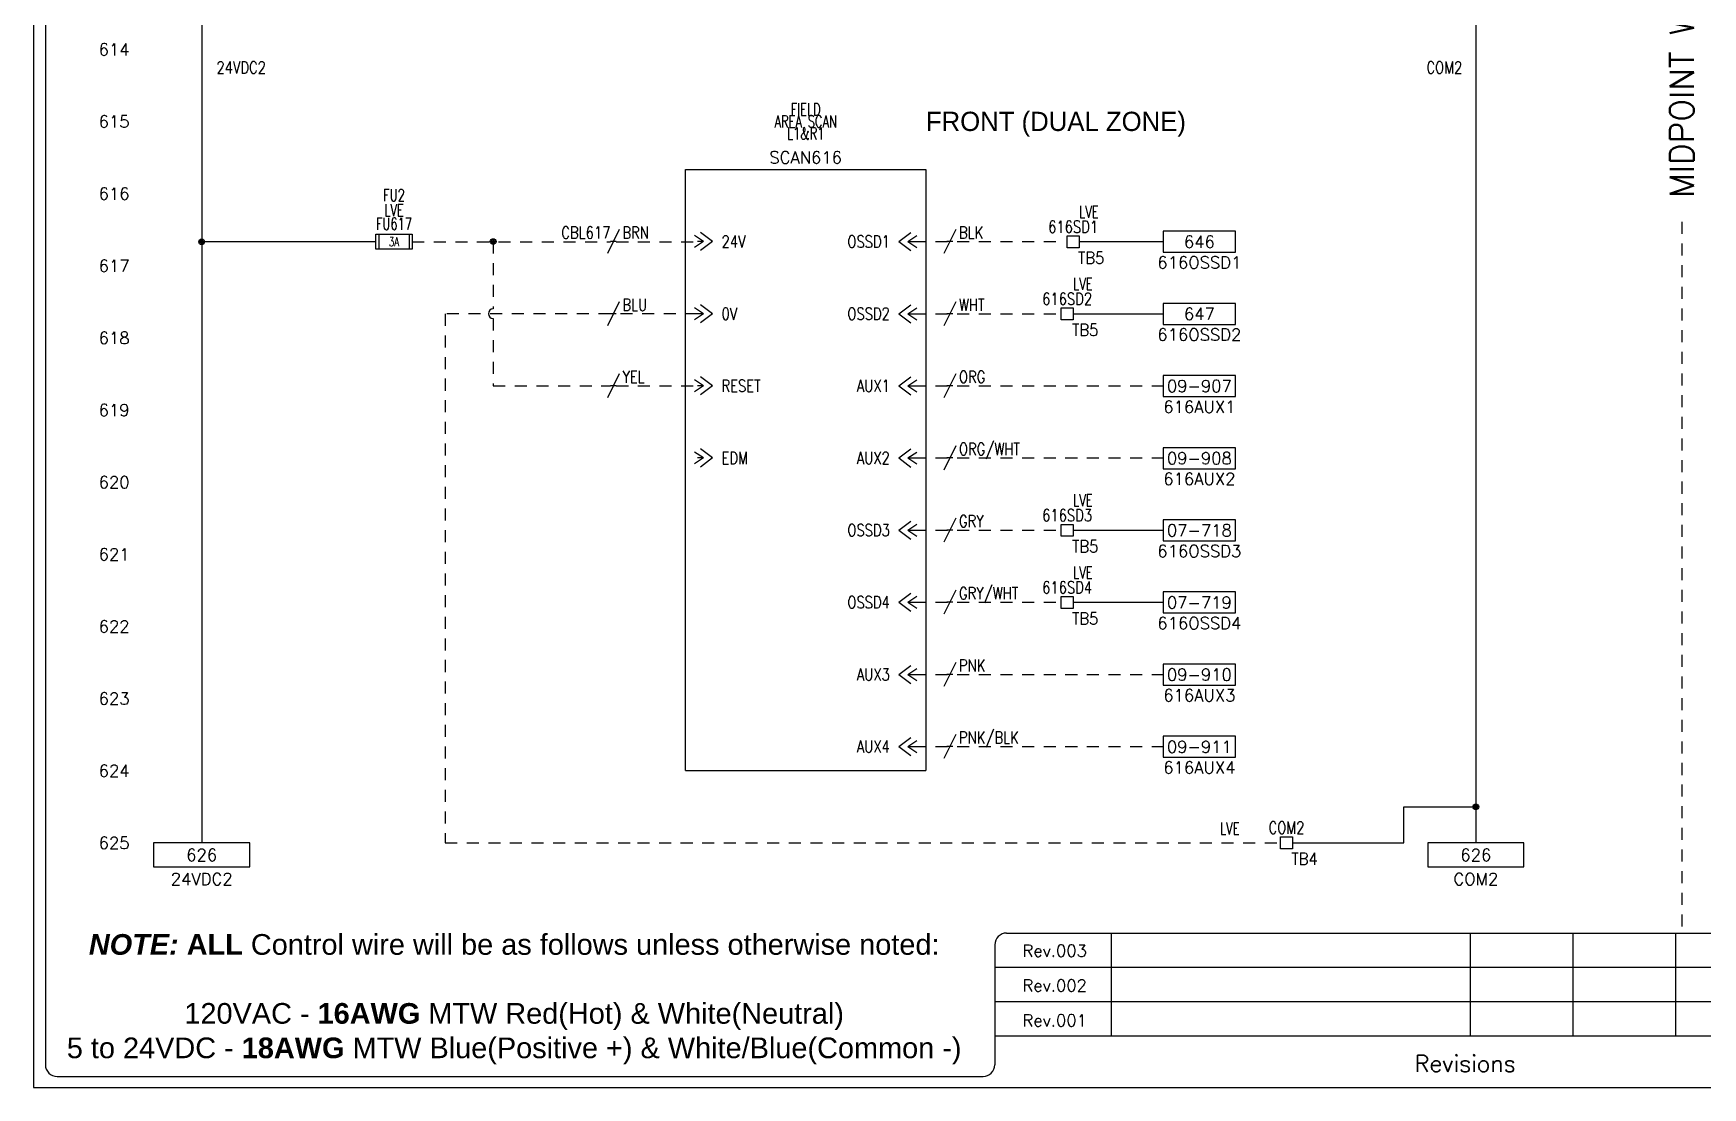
# Model space of a CAD drawing. Header units: inches. Extents: x 0 to 34.2, y 0 to 22.
# Drawn here: x 0 to 17.36, y -0.04 to 10.92 of the extents above; entities that cross this region are included whole.
import ezdxf
from ezdxf.enums import TextEntityAlignment as Align

# ---------------------------------------------------------------- set-up
doc = ezdxf.new("R2010")
doc.units = ezdxf.units.IN
doc.header["$MEASUREMENT"] = 0
doc.linetypes.add('HIDDEN2', pattern=[0.1875, 0.125, -0.0625])
for name, color, linetype in [('BLU_12AWG', 5, 'Continuous'), ('BLU_16AWG', 5, 'Continuous'), ('BLU_WHT_12AWG', 4, 'Continuous'), ('DESC', 150, 'Continuous'), ('LOC', 8, 'Continuous'), ('MISC', 7, 'Continuous'), ('PSYMS', 7, 'Continuous'), ('SYMS', 7, 'Continuous'), ('TAGS', 1, 'Continuous'), ('TERMS', 3, 'Continuous'), ('WIRENO', 3, 'Continuous'), ('WIREREF', 50, 'Continuous'), ('WIRES', 7, 'Continuous'), ('XREF', 7, 'Continuous')]:
    doc.layers.add(name, color=color, linetype=linetype)
doc.layers.add('MidPoint', color=210, linetype='HIDDEN2', plot=False)
doc.styles.add('Fields', font='simplex.shx', dxfattribs={"height": 0.185})
doc.styles.add('HAND', font='HAND.shx')
doc.styles.get("Standard").update_dxf_attribs({"font": 'arial.ttf'})
doc.styles.add('Title_Block', font='simplex.shx', dxfattribs={"height": 0.185})
doc.styles.add('WD', font='romans.shx', dxfattribs={"height": 0.185})

# ---------------------------------------------------------------- blocks, each defined once
blk = doc.blocks.new('RG_Master_Ver_4_2_2')
at = {"color": 3}
for p, q in [((0.125, 21.734), (0.125, 0.194)), ((10.12, 1.563), (34.15, 1.563)), ((11.207, 1.563), (11.207, 0.496)), ((14.942, 1.563), (14.942, 0.496)), ((16.009, 1.563), (16.009, 0.496)), ((17.076, 1.563), (17.076, 0.496)), ((9.998, 1.441), (9.998, 0.194)), ((9.998, 1.207), (19.566, 1.207)), ((9.998, 0.852), (19.566, 0.852)), ((9.998, 0.496), (19.566, 0.496)), ((0.247, 0.072), (9.875, 0.072))]:
    blk.add_line(p, q, dxfattribs=at)
blk.add_lwpolyline([(0, -0.044), (34.25, -0.044), (34.25, 21.956), (0, 21.956)], close=True, dxfattribs=at)
for centre, start, end in [((10.12, 1.441), 90, 180), ((0.247, 0.194), 180, 270), ((9.875, 0.194), 270, 360)]:
    blk.add_arc(centre, 0.122, start, end, dxfattribs=at)
at = {"layer": 'MidPoint'}
blk.add_line((17.141, 8.956), (17.141, 1.581), dxfattribs=at)
at = {"style": 'Title_Block'}
for s, width, heights, insert, char_height, attachment_point in [('\\pxqc;Rev.003', 1.24498, [0], (9.998, 1.442), 0.125, 1), ('\\pxqc;Rev.002', 1.24498, [0], (9.998, 1.08), 0.125, 1), ('\\pxqc;Rev.001', 1.24498, [0], (9.998, 0.717), 0.125, 1), ('\\pxqc;Revisions', 9.42628, [0.392], (14.889, 0.206), 0.17145, 5)]:
    blk.add_mtext_dynamic_manual_height_columns(s, width=width, gutter_width=0.857, heights=heights, dxfattribs=dict(at, insert=insert, char_height=char_height, attachment_point=attachment_point))
at = {"style": 'Fields'}
for tag, p in [('DESCRIPTION_3', (13.116, 1.307)), ('DRN_3', (15.472, 1.307)), ('CHK_3', (16.529, 1.307)), ('APP_3', (17.552, 1.307)), ('DATE_3', (18.829, 1.307)), ('CUSTOMER', (28.997, 1.214)), ('DRAWING_DESC', (32.229, 1.246)), ('DESCRIPTION_2', (13.116, 0.951)), ('DRN_2', (15.472, 0.951)), ('CHK_2', (16.529, 0.951)), ('APP_2', (17.552, 0.951)), ('DATE_2', (18.829, 0.951)), ('DRAWING_#', (32.125, 0.894)), ('SIZE', (30.715, 0.894)), ('REV', (33.543, 0.894)), ('DESCRIPTION_1', (13.116, 0.596)), ('DRN_1', (15.472, 0.596)), ('CHK_1', (16.529, 0.596)), ('APP_1', (17.552, 0.596)), ('DATE_1', (18.829, 0.596)), ('PROJECT_#', (28.981, 0.581)), ('DRN_BY', (30.875, 0.524)), ('CHK_BY', (31.762, 0.524)), ('APP_BY', (32.75, 0.524)), ('SCALE', (33.652, 0.524)), ('PROJECT_NAME', (29.021, 0.176)), ('SHEETNUM', (32.753, 0.176)), ('TTL_SHTS', (33.547, 0.176))]:
    blk.add_attdef(tag, text='', height=0.125, dxfattribs=at).set_placement(p, align=Align.CENTER)
at = {"style": 'Fields', "flags": 9}
blk.add_attdef('WD_TB', (9.953, 0.194), '', height=0.0638, dxfattribs=at)
at = {"layer": 'MidPoint', "insert": (17.016, 9.206), "char_height": 0.25, "attachment_point": 1, "rotation": 90, "style": 'Fields'}
blk.add_mtext_dynamic_manual_height_columns('MIDPOINT WILL NOT PRINT', width=5.375, gutter_width=0.575, heights=[0], dxfattribs=at)
blk = doc.blocks.new('HDV1_015')
for p, q in [((-1.25, 0), (1.25, 0)), ((-1.25, -6.25), (-1.25, 0)), ((1.25, 0), (1.25, -6.25)), ((-1.062, -0.75), (-1.156, -0.688)), ((-0.969, -0.75), (-1.094, -0.656)), ((0.969, -0.75), (1.094, -0.656)), ((1.062, -0.75), (1.156, -0.688)), ((-1.062, -0.75), (-1.156, -0.812)), ((-1.062, -0.75), (-1.125, -0.75)), ((-0.969, -0.75), (-1.094, -0.844)), ((0.969, -0.75), (1.094, -0.844)), ((1.062, -0.75), (1.156, -0.812)), ((1.062, -0.75), (1.125, -0.75)), ((-1.062, -1.5), (-1.156, -1.438)), ((-1.062, -1.5), (-1.156, -1.562)), ((-1.062, -1.5), (-1.125, -1.5)), ((-0.969, -1.5), (-1.094, -1.406)), ((-0.969, -1.5), (-1.094, -1.594)), ((0.969, -1.5), (1.094, -1.406)), ((0.969, -1.5), (1.094, -1.594)), ((1.062, -1.5), (1.156, -1.438)), ((1.062, -1.5), (1.156, -1.562)), ((1.062, -1.5), (1.125, -1.5)), ((-1.062, -2.25), (-1.156, -2.188)), ((-1.062, -2.25), (-1.156, -2.312)), ((-1.062, -2.25), (-1.125, -2.25)), ((-0.969, -2.25), (-1.094, -2.156)), ((-0.969, -2.25), (-1.094, -2.344)), ((0.969, -2.25), (1.094, -2.156)), ((0.969, -2.25), (1.094, -2.344)), ((1.062, -2.25), (1.156, -2.188)), ((1.062, -2.25), (1.156, -2.312)), ((1.062, -2.25), (1.125, -2.25)), ((-1.062, -3), (-1.156, -2.938)), ((-0.969, -3), (-1.094, -2.906)), ((0.969, -3), (1.094, -2.906)), ((1.062, -3), (1.156, -2.938)), ((-1.062, -3), (-1.156, -3.062)), ((-1.062, -3), (-1.125, -3)), ((-0.969, -3), (-1.094, -3.094)), ((0.969, -3), (1.094, -3.094)), ((1.062, -3), (1.156, -3.062)), ((1.062, -3), (1.125, -3)), ((0.969, -3.75), (1.094, -3.656)), ((0.969, -3.75), (1.094, -3.844)), ((1.062, -3.75), (1.156, -3.688)), ((1.062, -3.75), (1.156, -3.812)), ((1.062, -3.75), (1.125, -3.75)), ((0.969, -4.5), (1.094, -4.406)), ((0.969, -4.5), (1.094, -4.594)), ((1.062, -4.5), (1.156, -4.438)), ((1.062, -4.5), (1.156, -4.562)), ((1.062, -4.5), (1.125, -4.5)), ((0.969, -5.25), (1.094, -5.156)), ((1.062, -5.25), (1.156, -5.188)), ((0.969, -5.25), (1.094, -5.344)), ((1.062, -5.25), (1.156, -5.312)), ((1.062, -5.25), (1.125, -5.25)), ((0.969, -6), (1.094, -5.906)), ((0.969, -6), (1.094, -6.094)), ((1.062, -6), (1.156, -5.938)), ((1.062, -6), (1.156, -6.062)), ((1.062, -6), (1.125, -6)), ((-1.25, -6.25), (1.25, -6.25))]:
    blk.add_line(p, q)
at = {"style": 'WD', "width": 0.7}
for tag, p in [('INST', (0, 0.75)), ('DESC1', (0, 0.5)), ('LOC', (0, 0.625)), ('DESC2', (0, 0.375)), ('DESC3', (0, 0.25))]:
    blk.add_attdef(tag, text='', height=0.125, dxfattribs=at).set_placement(p, align=Align.MIDDLE_CENTER)
at = {"style": 'WD'}
blk.add_attdef('TAG1', text='', height=0.125, dxfattribs=at).set_placement((0, 0.125), align=Align.MIDDLE_CENTER)
at = {"style": 'WD', "flags": 9}
for tag, p in [('MFG', (0, -0.125)), ('ASSYCODE', (0, -0.375)), ('CAT', (0, -0.25)), ('FAMILY', (0, -0.5))]:
    blk.add_attdef(tag, text='', height=0.125, dxfattribs=at).set_placement(p, align=Align.MIDDLE_CENTER)
at = {"style": 'WD', "width": 0.8}
for tag, p in [('TERM01', (-0.875, -0.75)), ('TERM02', (-0.875, -1.5)), ('TERM03', (-0.875, -2.25)), ('TERM04', (-0.875, -3))]:
    blk.add_attdef(tag, text='', height=0.125, dxfattribs=at).set_placement(p, align=Align.MIDDLE_LEFT)
for tag, p in [('TERM10', (0.875, -0.75)), ('TERM11', (0.875, -1.5)), ('TERM12', (0.875, -2.25)), ('TERM13', (0.875, -3)), ('TERM14', (0.875, -3.75)), ('TERM15', (0.875, -4.5)), ('TERM16', (0.875, -5.25)), ('TERM17', (0.875, -6))]:
    blk.add_attdef(tag, text='', height=0.125, dxfattribs=at).set_placement(p, align=Align.MIDDLE_RIGHT)
at = {"style": 'WD', "flags": 1}
for tag, p in [('X4TERM01', (-1.125, -0.75)), ('X1TERM10', (1.125, -0.75)), ('X4TERM02', (-1.125, -1.5)), ('X1TERM11', (1.125, -1.5)), ('X4TERM03', (-1.125, -2.25)), ('X1TERM12', (1.125, -2.25)), ('X4TERM04', (-1.125, -3)), ('X1TERM13', (1.125, -3)), ('X1TERM14', (1.125, -3.75)), ('X1TERM15', (1.125, -4.5)), ('X1TERM16', (1.125, -5.25)), ('X1TERM17', (1.125, -6))]:
    blk.add_attdef(tag, p, '', height=0.005, dxfattribs=at)
blk = doc.blocks.new('HW01')
for p, q in [((0.062, 0.125), (-0.062, -0.125)), ((0.031, 0), (-0.031, 0))]:
    blk.add_line(p, q)
at = {"style": 'WD', "width": 0.7, "flags": 1}
for tag, p in [('INST', (0, 0.357)), ('LOC', (0, 0.188)), ('DESC1', (0, -0.456)), ('XREF', (0, -0.3)), ('DESC2', (0, -0.613))]:
    blk.add_attdef(tag, text='', height=0.125, dxfattribs=at).set_placement(p, align=Align.CENTER)
at = {"style": 'WD', "width": 0.8}
blk.add_attdef('TAG1', text='', height=0.125, dxfattribs=at).set_placement((-0.031, 0.031), align=Align.RIGHT)
at = {"style": 'WD', "flags": 1}
for tag, p in [('X4TERM01', (-0.031, 0)), ('X1TERM01', (0.031, 0))]:
    blk.add_attdef(tag, p, '', height=0.0125, dxfattribs=at)
at = {"linetype": 'Continuous', "style": 'WD', "flags": 9}
blk.add_attdef('ASSYCODE', text='', height=0.01, dxfattribs=at).set_placement((0.029, 0.042), align=Align.CENTER)
at = {"style": 'WD'}
for tag, p in [('X2LINK', (0, 0.125)), ('X8LINK', (0, -0.125))]:
    blk.add_attdef(tag, p, '', height=0.01, dxfattribs=at)
at = {"style": 'WD', "flags": 9}
blk.add_attdef('FAMILY', text='', height=0.01, dxfattribs=at).set_placement((0.023, 0.118), align=Align.CENTER)
at = {"style": 'WD', "width": 0.8}
blk.add_attdef('RATING1', (0.094, 0.031), '', height=0.125, dxfattribs=at)
at = {"style": 'WD', "width": 0.8, "flags": 1}
blk.add_attdef('MFG', text='', height=0.0938, dxfattribs=at).set_placement((-0.125, -0.031), align=Align.TOP_RIGHT)
blk.add_attdef('CAT', text='', height=0.0938, dxfattribs=at).set_placement((0.031, -0.031), align=Align.TOP_LEFT)
blk = doc.blocks.new('WDDOT')
for radius in [0.03, 0.0187, 0.00929]:
    blk.add_circle((0, 0), radius)
blk = doc.blocks.new('HW02')
for p, q in [((0.062, 0.125), (-0.062, -0.125)), ((0.031, 0), (-0.031, 0))]:
    blk.add_line(p, q)
at = {"style": 'WD', "width": 0.7, "flags": 1}
for tag, p in [('INST', (0, 0.357)), ('LOC', (0, 0.188)), ('DESC1', (0, -0.456)), ('XREF', (0, -0.3)), ('DESC2', (0, -0.613))]:
    blk.add_attdef(tag, text='', height=0.125, dxfattribs=at).set_placement(p, align=Align.CENTER)
at = {"style": 'WD', "width": 0.8}
blk.add_attdef('TAG2', text='', height=0.125, dxfattribs=at).set_placement((-0.031, 0.031), align=Align.RIGHT)
at = {"style": 'WD', "flags": 1}
for tag, p in [('X4TERM01', (-0.031, 0)), ('X1TERM01', (0.031, 0))]:
    blk.add_attdef(tag, p, '', height=0.0125, dxfattribs=at)
at = {"style": 'WD'}
for tag, p in [('X2LINK', (0, 0.125)), ('X8LINK', (0, -0.125))]:
    blk.add_attdef(tag, p, '', height=0.01, dxfattribs=at)
at = {"style": 'WD', "flags": 9}
blk.add_attdef('FAMILY', text='', height=0.01, dxfattribs=at).set_placement((0.023, 0.118), align=Align.CENTER)
at = {"style": 'WD', "width": 0.8}
blk.add_attdef('RATING1', (0.094, 0.031), '', height=0.125, dxfattribs=at)
blk = doc.blocks.new('HA2S1_REF_1')
for p, q in [((0, 0.25), (0, 0)), ((1, 0.25), (0, 0.25)), ((1, 0), (1, 0.25)), ((0, 0), (1, 0))]:
    blk.add_line(p, q)
at = {"style": 'WD', "flags": 1}
blk.add_attdef('SIGCODE', text='', height=0.125, dxfattribs=at).set_placement((0.5, 0.3125), align=Align.CENTER)
at = {"style": 'WD'}
for tag, p in [('XREF', (0.5, 0.0625)), ('DESC1', (0.5, -0.1875))]:
    blk.add_attdef(tag, text='', height=0.125, dxfattribs=at).set_placement(p, align=Align.CENTER)
blk = doc.blocks.new('HA2S1_REF1')
for p, q in [((0, 0.109), (0, -0.109)), ((0.75, 0.109), (0, 0.109)), ((0.75, -0.109), (0.75, 0.109)), ((0, -0.109), (0.75, -0.109))]:
    blk.add_line(p, q)
at = {"style": 'WD', "flags": 1}
blk.add_attdef('SIGCODE', (0.062, 0.158), '', height=0.125, dxfattribs=at)
at = {"style": 'WD'}
for tag, p in [('XREF', (0.375, -0.063)), ('DESC1', (0.375, -0.278))]:
    blk.add_attdef(tag, text='', height=0.125, dxfattribs=at).set_placement(p, align=Align.CENTER)
blk = doc.blocks.new('HT0W01')
for p, q in [((-0.062, 0.062), (0.062, 0.062)), ((-0.062, -0.062), (-0.062, 0.062)), ((0.062, 0.062), (0.062, -0.062)), ((0.062, -0.062), (-0.062, -0.062))]:
    blk.add_line(p, q)
at = {"style": 'WD'}
for tag, p, width in [('INST', (0.062, 0.42), 0.7), ('LOC', (0.062, 0.25), 0.7), ('DESC1', (0.05, -0.385), 0.8)]:
    blk.add_attdef(tag, p, '', height=0.125, dxfattribs=dict(at, width=width))
at = {"linetype": 'Continuous', "style": 'WD', "width": 0.8, "flags": 8}
blk.add_attdef('WIRENO', text='', height=0.125, dxfattribs=at).set_placement((0, 0.094), align=Align.CENTER)
at = {"style": 'WD', "flags": 1}
for tag, p, height in [('X4TERM01', (-0.062, 0), 0.0125), ('X4TERMDESC01', (-0.055, -0.023), 0.025), ('X2TERMDESC01', (-0.006, 0.029), 0.025), ('STRIPSEQ', (0, 0), 0.00125), ('X2TERM01', (0, 0.062), 0.0125), ('X1TERMDESC01', (0.039, 0.007), 0.025), ('X1TERM01', (0.062, 0), 0.0125), ('LINKTERM', (0, -0.002), 0.00125), ('X8TERM01', (0, -0.062), 0.0125), ('X8TERMDESC01', (0, -0.054), 0.025)]:
    blk.add_attdef(tag, p, '', height=height, dxfattribs=at)
at = {"linetype": 'Continuous', "style": 'WD'}
for tag, p, height, width, flags in [('TAGSTRIP', (0.05, -0.229), 0.125, 0.9, 8), ('CAT', (0.213, -0.406), 0.109, 0.8, 1), ('DESC2', (0.05, -0.541), 0.125, 0.8, 8), ('DESC3', (0.05, -0.698), 0.125, 0.8, 8)]:
    blk.add_attdef(tag, p, '', height=height, dxfattribs=dict(at, width=width, flags=flags))
at = {"linetype": 'Continuous', "style": 'WD', "width": 0.8, "flags": 1}
blk.add_attdef('MFG', text='', height=0.109, dxfattribs=at).set_placement((0.088, -0.406), align=Align.RIGHT)
at = {"style": 'WD', "width": 0.7, "flags": 1}
blk.add_attdef('ASSYCODE', (0.062, -0.281), '', height=0.01, dxfattribs=at)
blk = doc.blocks.new('HFU1')
for p, q in [((-0.188, -0.078), (-0.188, 0.078)), ((-0.188, 0.078), (0.188, 0.078)), ((-0.156, 0.078), (-0.156, -0.078)), ((0.156, 0.078), (0.156, -0.078)), ((0.188, 0.078), (0.188, -0.078)), ((0.188, -0.078), (-0.188, -0.078))]:
    blk.add_line(p, q)
at = {"style": 'WD', "width": 0.7}
for tag, p in [('INST', (0, 0.422)), ('LOC', (0, 0.266)), ('TAG1', (0, 0.125))]:
    blk.add_attdef(tag, text='', height=0.125, dxfattribs=at).set_placement(p, align=Align.CENTER)
at = {"linetype": 'Continuous', "style": 'WD', "flags": 9}
for tag, p in [('ASSYCODE', (0.157, 0.251)), ('MFG', (0.156, 0.083)), ('CAT', (0.156, 0.102))]:
    blk.add_attdef(tag, text='', height=0.01, dxfattribs=at).set_placement(p, align=Align.CENTER)
at = {"style": 'WD'}
for tag, p, height, flags in [('X4TERM01', (-0.188, 0), 0.0109, 1), ('FAMILY', (0.129, 0.108), 0.01, 9), ('X1TERM02', (0.188, 0), 0.0109, 1)]:
    blk.add_attdef(tag, p, '', height=height, dxfattribs=dict(at, flags=flags))
at = {"style": 'WD', "width": 0.7}
blk.add_attdef('RATING1', text='', height=0.0938, dxfattribs=at).set_placement((0, 0), align=Align.MIDDLE_CENTER)
at = {"style": 'WD'}
for tag, p in [('X2LINK', (0, 0.109)), ('X8LINK', (0, -0.109))]:
    blk.add_attdef(tag, p, '', height=0.01, dxfattribs=at)
at = {"linetype": 'Continuous', "style": 'WD', "width": 0.7, "flags": 8}
blk.add_attdef('TERM01', text='', height=0.1, dxfattribs=at).set_placement((-0.25, -0.016), align=Align.TOP_RIGHT)
at = {"style": 'WD', "width": 0.7}
for tag, p in [('DESC1', (0.047, -0.234)), ('DESC2', (0.047, -0.391)), ('DESC3', (0.047, -0.547))]:
    blk.add_attdef(tag, text='', height=0.125, dxfattribs=at).set_placement(p, align=Align.MIDDLE_LEFT)
at = {"linetype": 'Continuous', "style": 'WD', "width": 0.7, "flags": 8}
blk.add_attdef('TERM02', text='', height=0.1, dxfattribs=at).set_placement((0.25, -0.016), align=Align.TOP_LEFT)
blk = doc.blocks.new('WD_WNV')
at = {"linetype": 'Continuous', "style": 'WD', "width": 0.8}
blk.add_attdef('WIRENO', text='', height=0.125, dxfattribs=at).set_placement((-0.05, 0), align=Align.MIDDLE_RIGHT)
at = {"style": 'WD', "flags": 1}
for tag, p in [('W01USER', (-0.062, 0.094)), ('W02USER', (-0.062, 0.086)), ('W03USER', (-0.062, 0.078)), ('W04USER', (-0.062, 0.07)), ('W05USER', (-0.062, 0.062)), ('W06USER', (-0.062, 0.055)), ('W07USER', (-0.062, 0.047)), ('W08USER', (-0.062, 0.039)), ('W09USER', (-0.062, 0.031)), ('W10USER', (-0.062, 0.023))]:
    blk.add_attdef(tag, text='', height=0.005, dxfattribs=at).set_placement(p, align=Align.CENTER)

msp = doc.modelspace()

# ---------------------------------------------------------------- linework, layer by layer
at = {"layer": 'BLU_12AWG'}
for p, q in [((1.75, 19.938), (1.75, 2.5)), ((3.562, 8.75), (1.75, 8.75))]:
    msp.add_line(p, q, dxfattribs=at)
at = {"layer": 'BLU_16AWG'}
for p, q in [((10.875, 8.752), (11.75, 8.752)), ((10.812, 8.002), (11.75, 8.002)), ((10.812, 5.752), (11.75, 5.752)), ((10.812, 5.002), (11.75, 5.002))]:
    msp.add_line(p, q, dxfattribs=at)
at = {"layer": 'BLU_WHT_12AWG'}
for p, q in [((15, 21.125), (15, 2.5)), ((14.25, 2.502), (14.25, 2.875)), ((14.25, 2.875), (15, 2.875)), ((13.094, 2.502), (14.25, 2.502))]:
    msp.add_line(p, q, dxfattribs=at)
at = {"layer": 'WIRES', "linetype": 'HIDDEN2'}
for p, q in [((3.938, 8.75), (6, 8.75)), ((4.781, 8.752), (4.781, 8.052)), ((6.062, 8.75), (6.906, 8.75)), ((9.156, 8.752), (10.688, 8.752)), ((4.281, 8.002), (4.281, 2.502)), ((6, 8.002), (4.281, 8.002)), ((6.906, 8.002), (6.062, 8.002)), ((9.156, 8.002), (10.688, 8.002)), ((4.781, 7.952), (4.781, 7.252)), ((4.781, 7.252), (6, 7.252)), ((6.062, 7.252), (6.906, 7.252)), ((9.156, 7.252), (11.75, 7.252)), ((9.156, 6.502), (11.75, 6.502)), ((9.156, 5.752), (10.688, 5.752)), ((9.156, 5.002), (10.688, 5.002)), ((9.156, 4.252), (11.75, 4.252)), ((9.156, 3.502), (11.75, 3.502)), ((4.281, 2.502), (6.281, 2.502)), ((6.281, 2.502), (12.969, 2.502))]:
    msp.add_line(p, q, dxfattribs=at)
at = {"layer": 'WIRES'}
msp.add_arc((4.781, 8.002), 0.05, 90, 270, dxfattribs=at)

# ---------------------------------------------------------------- block references
msp.add_blockref('RG_Master_Ver_4_2_2', (0, 0))
at = {"layer": 'SYMS'}
ref = msp.add_blockref('HDV1_015', (8.031, 9.502), dxfattribs=at)
ref.add_attrib('TERM10', 'OSSD1', dxfattribs={"layer": 'TERMS', "height": 0.125, "style": 'WD', "width": 0.8}).set_placement((8.906, 8.752), align=Align.MIDDLE_RIGHT)
ref.add_attrib('TERM01', '24V', dxfattribs={"layer": 'TERMS', "height": 0.125, "style": 'WD', "width": 0.8}).set_placement((7.156, 8.752), align=Align.MIDDLE_LEFT)
ref.add_attrib('TAG1', 'SCAN616', dxfattribs={"layer": 'TAGS', "height": 0.125, "style": 'WD'}).set_placement((8.031, 9.627), align=Align.MIDDLE_CENTER)
ref.add_attrib('DESC1', 'AREA SCAN', dxfattribs={"layer": 'DESC', "height": 0.125, "style": 'WD', "width": 0.7}).set_placement((8.031, 10.002), align=Align.MIDDLE_CENTER)
ref.add_attrib('DESC2', 'L1&R1', dxfattribs={"layer": 'DESC', "height": 0.125, "style": 'WD', "width": 0.7}).set_placement((8.031, 9.877), align=Align.MIDDLE_CENTER)
ref.add_attrib('LOC', 'FIELD', dxfattribs={"layer": 'LOC', "height": 0.125, "style": 'WD', "width": 0.7}).set_placement((8.031, 10.127), align=Align.MIDDLE_CENTER)
ref.add_attrib('TERM11', 'OSSD2', dxfattribs={"layer": 'TERMS', "height": 0.125, "style": 'WD', "width": 0.8}).set_placement((8.906, 8.002), align=Align.MIDDLE_RIGHT)
ref.add_attrib('TERM12', 'AUX1', dxfattribs={"layer": 'TERMS', "height": 0.125, "style": 'WD', "width": 0.8}).set_placement((8.906, 7.252), align=Align.MIDDLE_RIGHT)
ref.add_attrib('TERM13', 'AUX2', dxfattribs={"layer": 'TERMS', "height": 0.125, "style": 'WD', "width": 0.8}).set_placement((8.906, 6.502), align=Align.MIDDLE_RIGHT)
ref.add_attrib('TERM02', '0V', dxfattribs={"layer": 'TERMS', "height": 0.125, "style": 'WD', "width": 0.8}).set_placement((7.156, 8.002), align=Align.MIDDLE_LEFT)
ref.add_attrib('TERM03', 'RESET', dxfattribs={"layer": 'TERMS', "height": 0.125, "style": 'WD', "width": 0.8}).set_placement((7.156, 7.252), align=Align.MIDDLE_LEFT)
ref.add_attrib('TERM04', 'EDM', dxfattribs={"layer": 'TERMS', "height": 0.125, "style": 'WD', "width": 0.8}).set_placement((7.156, 6.502), align=Align.MIDDLE_LEFT)
ref.add_attrib('TERM14', 'OSSD3', dxfattribs={"layer": 'TERMS', "height": 0.125, "style": 'WD', "width": 0.8}).set_placement((8.906, 5.752), align=Align.MIDDLE_RIGHT)
ref.add_attrib('TERM15', 'OSSD4', dxfattribs={"layer": 'TERMS', "height": 0.125, "style": 'WD', "width": 0.8}).set_placement((8.906, 5.002), align=Align.MIDDLE_RIGHT)
ref.add_attrib('TERM16', 'AUX3', dxfattribs={"layer": 'TERMS', "height": 0.125, "style": 'WD', "width": 0.8}).set_placement((8.906, 4.252), align=Align.MIDDLE_RIGHT)
ref.add_attrib('TERM17', 'AUX4', dxfattribs={"layer": 'TERMS', "height": 0.125, "style": 'WD', "width": 0.8}).set_placement((8.906, 3.502), align=Align.MIDDLE_RIGHT)
ref = msp.add_blockref('HFU1', (3.75, 8.75), dxfattribs=at)
ref.add_attrib('INST', 'FU2', dxfattribs={"layer": 'LOC', "height": 0.125, "style": 'WD', "width": 0.7}).set_placement((3.75, 9.172), align=Align.CENTER)
ref.add_attrib('RATING1', '3A', dxfattribs={"layer": 'MISC', "height": 0.0938, "style": 'WD', "width": 0.7}).set_placement((3.75, 8.75), align=Align.MIDDLE_CENTER)
ref.add_attrib('LOC', 'LVE', dxfattribs={"layer": 'LOC', "height": 0.125, "style": 'WD', "width": 0.7}).set_placement((3.75, 9.016), align=Align.CENTER)
ref.add_attrib('TAG1', 'FU617', dxfattribs={"layer": 'TAGS', "height": 0.125, "style": 'WD', "width": 0.7}).set_placement((3.75, 8.875), align=Align.CENTER)
ref = msp.add_blockref('HT0W01', (10.812, 8.75), dxfattribs=at)
ref.add_attrib('LOC', 'LVE', (10.875, 9), dxfattribs={"layer": 'LOC', "height": 0.125, "style": 'WD', "width": 0.7})
ref.add_attrib('WIRENO', '616SD1', dxfattribs={"layer": 'WIREREF', "linetype": 'Continuous', "height": 0.125, "style": 'WD', "width": 0.8, "flags": 8}).set_placement((10.812, 8.844), align=Align.CENTER)
ref.add_attrib('TAGSTRIP', 'TB5', (10.862, 8.521), dxfattribs={"layer": 'TAGS', "linetype": 'Continuous', "height": 0.125, "style": 'WD', "width": 0.9, "flags": 8})
ref = msp.add_blockref('HW01', (6.031, 8.752), dxfattribs=at)
ref.add_attrib('RATING1', 'BRN', (6.125, 8.783), dxfattribs={"layer": 'MISC', "height": 0.125, "style": 'WD', "width": 0.8})
ref.add_attrib('TAG1', 'CBL617', dxfattribs={"layer": 'TAGS', "height": 0.125, "style": 'WD', "width": 0.8}).set_placement((6, 8.783), align=Align.RIGHT)
ref = msp.add_blockref('HW02', (9.531, 8.752), dxfattribs=at)
ref.add_attrib('RATING1', 'BLK', (9.625, 8.783), dxfattribs={"layer": 'MISC', "height": 0.125, "style": 'WD', "width": 0.8})
ref = msp.add_blockref('HA2S1_REF1', (11.75, 8.75), dxfattribs=at)
ref.add_attrib('XREF', '646', dxfattribs={"layer": 'XREF', "height": 0.125, "style": 'WD'}).set_placement((12.125, 8.688), align=Align.CENTER)
ref.add_attrib('DESC1', '616OSSD1', dxfattribs={"layer": 'DESC', "height": 0.125, "style": 'WD'}).set_placement((12.125, 8.472), align=Align.CENTER)
for p in [(1.75, 8.75), (4.781, 8.752), (15, 2.875)]:
    msp.add_blockref('WDDOT', p, dxfattribs=at)
ref = msp.add_blockref('HT0W01', (10.75, 8), dxfattribs=at)
ref.add_attrib('LOC', 'LVE', (10.812, 8.25), dxfattribs={"layer": 'LOC', "height": 0.125, "style": 'WD', "width": 0.7})
ref.add_attrib('WIRENO', '616SD2', dxfattribs={"layer": 'WIREREF', "linetype": 'Continuous', "height": 0.125, "style": 'WD', "width": 0.8, "flags": 8}).set_placement((10.75, 8.094), align=Align.CENTER)
ref.add_attrib('TAGSTRIP', 'TB5', (10.8, 7.771), dxfattribs={"layer": 'TAGS', "linetype": 'Continuous', "height": 0.125, "style": 'WD', "width": 0.9, "flags": 8})
ref = msp.add_blockref('HW02', (6.031, 8.002), dxfattribs=at)
ref.add_attrib('RATING1', 'BLU', (6.125, 8.033), dxfattribs={"layer": 'MISC', "height": 0.125, "style": 'WD', "width": 0.8})
ref = msp.add_blockref('HW02', (9.531, 8.002), dxfattribs=at)
ref.add_attrib('RATING1', 'WHT', (9.625, 8.033), dxfattribs={"layer": 'MISC', "height": 0.125, "style": 'WD', "width": 0.8})
ref = msp.add_blockref('HA2S1_REF1', (11.75, 8), dxfattribs=at)
ref.add_attrib('XREF', '647', dxfattribs={"layer": 'XREF', "height": 0.125, "style": 'WD'}).set_placement((12.125, 7.937), align=Align.CENTER)
ref.add_attrib('DESC1', '616OSSD2', dxfattribs={"layer": 'DESC', "height": 0.125, "style": 'WD'}).set_placement((12.125, 7.722), align=Align.CENTER)
ref = msp.add_blockref('HW02', (6.031, 7.252), dxfattribs=at)
ref.add_attrib('RATING1', 'YEL', (6.125, 7.283), dxfattribs={"layer": 'MISC', "height": 0.125, "style": 'WD', "width": 0.8})
ref = msp.add_blockref('HW02', (9.531, 7.252), dxfattribs=at)
ref.add_attrib('RATING1', 'ORG', (9.625, 7.283), dxfattribs={"layer": 'MISC', "height": 0.125, "style": 'WD', "width": 0.8})
ref = msp.add_blockref('HA2S1_REF1', (11.75, 7.25), dxfattribs=at)
ref.add_attrib('XREF', '09-907', dxfattribs={"layer": 'XREF', "height": 0.125, "style": 'WD'}).set_placement((12.125, 7.187), align=Align.CENTER)
ref.add_attrib('DESC1', '616AUX1', dxfattribs={"layer": 'DESC', "height": 0.125, "style": 'WD'}).set_placement((12.125, 6.972), align=Align.CENTER)
ref = msp.add_blockref('HW02', (9.531, 6.502), dxfattribs=at)
ref.add_attrib('RATING1', 'ORG/WHT', (9.625, 6.533), dxfattribs={"layer": 'MISC', "height": 0.125, "style": 'WD', "width": 0.8})
ref = msp.add_blockref('HA2S1_REF1', (11.75, 6.5), dxfattribs=at)
ref.add_attrib('XREF', '09-908', dxfattribs={"layer": 'XREF', "height": 0.125, "style": 'WD'}).set_placement((12.125, 6.437), align=Align.CENTER)
ref.add_attrib('DESC1', '616AUX2', dxfattribs={"layer": 'DESC', "height": 0.125, "style": 'WD'}).set_placement((12.125, 6.222), align=Align.CENTER)
ref = msp.add_blockref('HT0W01', (10.75, 5.75), dxfattribs=at)
ref.add_attrib('LOC', 'LVE', (10.812, 6), dxfattribs={"layer": 'LOC', "height": 0.125, "style": 'WD', "width": 0.7})
ref.add_attrib('WIRENO', '616SD3', dxfattribs={"layer": 'WIREREF', "linetype": 'Continuous', "height": 0.125, "style": 'WD', "width": 0.8, "flags": 8}).set_placement((10.75, 5.844), align=Align.CENTER)
ref.add_attrib('TAGSTRIP', 'TB5', (10.8, 5.521), dxfattribs={"layer": 'TAGS', "linetype": 'Continuous', "height": 0.125, "style": 'WD', "width": 0.9, "flags": 8})
ref = msp.add_blockref('HW02', (9.531, 5.752), dxfattribs=at)
ref.add_attrib('RATING1', 'GRY', (9.625, 5.783), dxfattribs={"layer": 'MISC', "height": 0.125, "style": 'WD', "width": 0.8})
ref = msp.add_blockref('HA2S1_REF1', (11.75, 5.75), dxfattribs=at)
ref.add_attrib('XREF', '07-718', dxfattribs={"layer": 'XREF', "height": 0.125, "style": 'WD'}).set_placement((12.125, 5.687), align=Align.CENTER)
ref.add_attrib('DESC1', '616OSSD3', dxfattribs={"layer": 'DESC', "height": 0.125, "style": 'WD'}).set_placement((12.125, 5.472), align=Align.CENTER)
ref = msp.add_blockref('HT0W01', (10.75, 5), dxfattribs=at)
ref.add_attrib('LOC', 'LVE', (10.812, 5.25), dxfattribs={"layer": 'LOC', "height": 0.125, "style": 'WD', "width": 0.7})
ref.add_attrib('WIRENO', '616SD4', dxfattribs={"layer": 'WIREREF', "linetype": 'Continuous', "height": 0.125, "style": 'WD', "width": 0.8, "flags": 8}).set_placement((10.75, 5.094), align=Align.CENTER)
ref.add_attrib('TAGSTRIP', 'TB5', (10.8, 4.771), dxfattribs={"layer": 'TAGS', "linetype": 'Continuous', "height": 0.125, "style": 'WD', "width": 0.9, "flags": 8})
ref = msp.add_blockref('HW02', (9.531, 5.002), dxfattribs=at)
ref.add_attrib('RATING1', 'GRY/WHT', (9.625, 5.033), dxfattribs={"layer": 'MISC', "height": 0.125, "style": 'WD', "width": 0.8})
ref = msp.add_blockref('HA2S1_REF1', (11.75, 5), dxfattribs=at)
ref.add_attrib('XREF', '07-719', dxfattribs={"layer": 'XREF', "height": 0.125, "style": 'WD'}).set_placement((12.125, 4.937), align=Align.CENTER)
ref.add_attrib('DESC1', '616OSSD4', dxfattribs={"layer": 'DESC', "height": 0.125, "style": 'WD'}).set_placement((12.125, 4.722), align=Align.CENTER)
ref = msp.add_blockref('HW02', (9.531, 4.252), dxfattribs=at)
ref.add_attrib('RATING1', 'PNK', (9.625, 4.283), dxfattribs={"layer": 'MISC', "height": 0.125, "style": 'WD', "width": 0.8})
ref = msp.add_blockref('HA2S1_REF1', (11.75, 4.25), dxfattribs=at)
ref.add_attrib('XREF', '09-910', dxfattribs={"layer": 'XREF', "height": 0.125, "style": 'WD'}).set_placement((12.125, 4.187), align=Align.CENTER)
ref.add_attrib('DESC1', '616AUX3', dxfattribs={"layer": 'DESC', "height": 0.125, "style": 'WD'}).set_placement((12.125, 3.972), align=Align.CENTER)
ref = msp.add_blockref('HW02', (9.531, 3.502), dxfattribs=at)
ref.add_attrib('RATING1', 'PNK/BLK', (9.625, 3.533), dxfattribs={"layer": 'MISC', "height": 0.125, "style": 'WD', "width": 0.8})
ref = msp.add_blockref('HA2S1_REF1', (11.75, 3.5), dxfattribs=at)
ref.add_attrib('XREF', '09-911', dxfattribs={"layer": 'XREF', "height": 0.125, "style": 'WD'}).set_placement((12.125, 3.437), align=Align.CENTER)
ref.add_attrib('DESC1', '616AUX4', dxfattribs={"layer": 'DESC', "height": 0.125, "style": 'WD'}).set_placement((12.125, 3.222), align=Align.CENTER)
ref = msp.add_blockref('HT0W01', (13.031, 2.502), dxfattribs=at)
ref.add_attrib('LOC', 'LVE', (12.339, 2.587), dxfattribs={"layer": 'LOC', "height": 0.125, "style": 'WD', "width": 0.7})
ref.add_attrib('WIRENO', 'COM2', dxfattribs={"layer": 'WIREREF', "linetype": 'Continuous', "height": 0.125, "style": 'WD', "width": 0.8, "flags": 8}).set_placement((13.031, 2.596), align=Align.CENTER)
ref.add_attrib('TAGSTRIP', 'TB4', (13.081, 2.273), dxfattribs={"layer": 'TAGS', "linetype": 'Continuous', "height": 0.125, "style": 'WD', "width": 0.9, "flags": 8})
ref = msp.add_blockref('HA2S1_REF_1', (1.25, 2.25), dxfattribs=at)
ref.add_attrib('XREF', '626', dxfattribs={"layer": 'XREF', "height": 0.125, "style": 'WD'}).set_placement((1.75, 2.312), align=Align.CENTER)
ref.add_attrib('DESC1', '24VDC2', dxfattribs={"layer": 'DESC', "height": 0.125, "style": 'WD'}).set_placement((1.75, 2.062), align=Align.CENTER)
ref = msp.add_blockref('HA2S1_REF_1', (14.5, 2.25), dxfattribs=at)
ref.add_attrib('XREF', '626', dxfattribs={"layer": 'XREF', "height": 0.125, "style": 'WD'}).set_placement((15, 2.312), align=Align.CENTER)
ref.add_attrib('DESC1', 'COM2', dxfattribs={"layer": 'DESC', "height": 0.125, "style": 'WD'}).set_placement((15, 2.062), align=Align.CENTER)
at = {"layer": 'WIRENO'}
ref = msp.add_blockref('WD_WNV', (2.129, 10.562), dxfattribs=at)
ref.add_attrib('WIRENO', '24VDC2', dxfattribs={"linetype": 'Continuous', "height": 0.125, "style": 'WD', "width": 0.8}).set_placement((2.418, 10.562), align=Align.MIDDLE_RIGHT)
ref = msp.add_blockref('WD_WNV', (14.909, 10.562), dxfattribs=at)
ref.add_attrib('WIRENO', 'COM2', dxfattribs={"linetype": 'Continuous', "height": 0.125, "style": 'WD', "width": 0.8}).set_placement((14.859, 10.562), align=Align.MIDDLE_RIGHT)

# ---------------------------------------------------------------- texts
at = {"style": 'WD'}
for s, p in [('614', (1, 10.75)), ('615', (1, 10)), ('616', (1, 9.25)), ('617', (1, 8.5)), ('618', (1, 7.75)), ('619', (1, 7)), ('620', (1, 6.25)), ('621', (1, 5.5)), ('622', (1, 4.75)), ('623', (1, 4)), ('624', (1, 3.25)), ('625', (1, 2.5))]:
    msp.add_text(s, height=0.125, dxfattribs=at).set_placement(p, align=Align.MIDDLE_RIGHT)
at = {"insert": (0.062, 1.552), "char_height": 0.215, "attachment_point": 1}
msp.add_mtext_dynamic_manual_height_columns('\\pxqc;{\\fArial|b1|i1|c0|p34;NOTE:} {\\fArial|b1|i0|c0|p34;ALL} Control wire will be as follows unless otherwise noted:\\P\\P120VAC - {\\fArial|b1|i0|c0|p34;16AWG} MTW Red(Hot) & White(Neutral)\\P5 to 24VDC - {\\fArial|b1|i0|c0|p34;18AWG} MTW Blue(Positive +) & White/Blue(Common -)', width=9.875, gutter_width=0.9, heights=[0], dxfattribs=at)
at = {"layer": 'PSYMS', "style": 'HAND'}
msp.add_text('FRONT (DUAL ZONE)', height=0.2, dxfattribs=at).set_placement((9.281, 10.002), align=Align.MIDDLE_LEFT)

doc.saveas('drawing.dxf')
